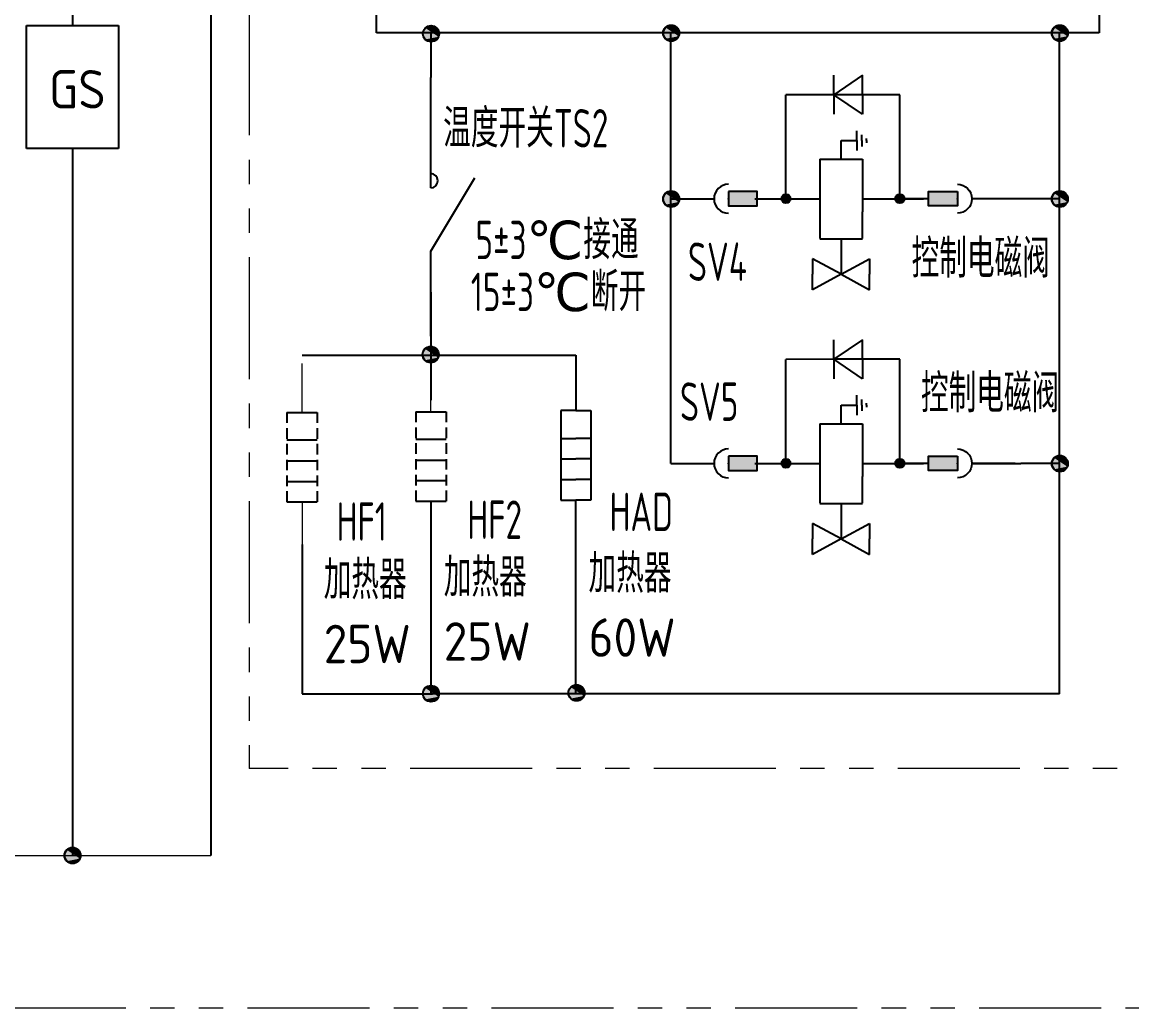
# Model space of a CAD drawing. Header units: millimetres. Extents: x 0 to 840, y 0 to 594.
# Drawn here: x 557.3 to 701.8, y 134.1 to 262.4 of the extents above; entities that cross this region are included whole.
import ezdxf

# ---------------------------------------------------------------- set-up
doc = ezdxf.new("R2010")
doc.units = ezdxf.units.MM
for name, pattern in [('CENTER2', [12, 7, -1, 1, -1, 1, -1]), ('HIDDEN', [9.525, 6.35, -3.175]), ('PHANTOM2', [31.75, 15.875, -3.175, 3.175, -3.175, 3.175, -3.175]), ('虚线', [2, 1, -1])]:
    doc.linetypes.add(name, pattern=pattern)
for name, color, linetype, lineweight in [('BLK_0.5mm^2', 7, 'Continuous', 18), ('双点划线', 6, 'CENTER2', 18), ('尺寸线层', 3, 'Continuous', 13), ('虚线', 2, 'HIDDEN', 18), ('虚线层', 6, '虚线', 13)]:
    doc.layers.add(name, color=color, linetype=linetype, lineweight=lineweight)
doc.styles.add('工程字', font='gbenor.shx', dxfattribs={"bigfont": 'gbcbig.shx'})
doc.styles.add('标准', font='isoct2.shx')
doc.styles.add('海泰标注样式', font='isocp.shx', dxfattribs={"width": 0.7, "bigfont": 'gbcbig.shx'})

# ---------------------------------------------------------------- blocks, each defined once
blk = doc.blocks.new('gwae')
blk.add_hatch(color=256).paths.add_polyline_path([(413.18, 275.01), (413.18, 278.76), (411.3, 278.76), (411.3, 275.01)], flags=0)
for p, q in [((412.24, 286.26), (412.24, 280.64)), ((412.24, 275.01), (412.24, 271.26))]:
    blk.add_line(p, q)
blk.add_lwpolyline([(413.18, 278.76), (411.3, 278.76), (411.3, 275.01), (413.18, 275.01)], close=True)
blk.add_arc((412.24, 278.76), 1.88, 0, 180)
blk.add_point((412.24, 278.76))
blk = doc.blocks.new('rq2e')
at = {"color": 7, "ltscale": 0.416487}
blk.add_line((1065.04, 260.3), (1065.04, 251.87), dxfattribs=at)
at = {"color": 7, "ltscale": 0.007597}
for p, q in [((1064.45, 256.26), (1064.49, 256.48)), ((1064.45, 256.26), (1064.49, 256.48)), ((1064.49, 256.03), (1064.45, 256.26)), ((1064.49, 256.03), (1064.45, 256.26)), ((1064.49, 256.48), (1064.62, 256.67)), ((1064.49, 256.48), (1064.62, 256.67)), ((1064.62, 255.84), (1064.49, 256.03)), ((1064.62, 255.84), (1064.49, 256.03)), ((1064.62, 256.67), (1064.81, 256.8)), ((1064.62, 256.67), (1064.81, 256.8)), ((1064.81, 255.71), (1064.62, 255.84)), ((1064.81, 255.71), (1064.62, 255.84)), ((1064.81, 256.8), (1065.04, 256.85)), ((1064.81, 256.8), (1065.04, 256.85)), ((1065.04, 256.85), (1065.27, 256.8)), ((1065.04, 256.85), (1065.27, 256.8)), ((1065.27, 256.8), (1065.46, 256.67)), ((1065.27, 256.8), (1065.46, 256.67)), ((1065.46, 255.84), (1065.27, 255.71)), ((1065.46, 255.84), (1065.27, 255.71)), ((1065.46, 256.67), (1065.59, 256.48)), ((1065.46, 256.67), (1065.59, 256.48)), ((1065.59, 256.03), (1065.46, 255.84)), ((1065.59, 256.03), (1065.46, 255.84)), ((1065.59, 256.48), (1065.63, 256.26)), ((1065.59, 256.48), (1065.63, 256.26)), ((1065.63, 256.26), (1065.59, 256.03)), ((1065.63, 256.26), (1065.59, 256.03)), ((1065.04, 255.66), (1064.81, 255.71)), ((1065.04, 255.66), (1064.81, 255.71)), ((1065.27, 255.71), (1065.04, 255.66)), ((1065.27, 255.71), (1065.04, 255.66)), ((1064.45, 241.44), (1064.49, 241.66)), ((1064.45, 241.44), (1064.49, 241.66)), ((1064.49, 241.21), (1064.45, 241.44)), ((1064.49, 241.21), (1064.45, 241.44)), ((1064.49, 241.66), (1064.62, 241.85)), ((1064.49, 241.66), (1064.62, 241.85)), ((1064.62, 241.85), (1064.81, 241.98)), ((1064.62, 241.85), (1064.81, 241.98)), ((1064.81, 241.98), (1065.04, 242.03)), ((1064.81, 241.98), (1065.04, 242.03)), ((1065.04, 242.03), (1065.27, 241.98)), ((1065.04, 242.03), (1065.27, 241.98)), ((1065.27, 241.98), (1065.46, 241.85)), ((1065.27, 241.98), (1065.46, 241.85)), ((1065.46, 241.85), (1065.59, 241.66)), ((1065.46, 241.85), (1065.59, 241.66)), ((1065.59, 241.66), (1065.63, 241.44)), ((1065.59, 241.66), (1065.63, 241.44)), ((1065.63, 241.44), (1065.59, 241.21)), ((1065.63, 241.44), (1065.59, 241.21)), ((1064.62, 241.02), (1064.49, 241.21)), ((1064.62, 241.02), (1064.49, 241.21)), ((1064.81, 240.89), (1064.62, 241.02)), ((1064.81, 240.89), (1064.62, 241.02)), ((1065.04, 240.85), (1064.81, 240.89)), ((1065.04, 240.85), (1064.81, 240.89)), ((1065.27, 240.89), (1065.04, 240.85)), ((1065.27, 240.89), (1065.04, 240.85)), ((1065.46, 241.02), (1065.27, 240.89)), ((1065.46, 241.02), (1065.27, 240.89)), ((1065.59, 241.21), (1065.46, 241.02)), ((1065.59, 241.21), (1065.46, 241.02))]:
    blk.add_line(p, q, dxfattribs=at)
at = {"color": 7, "ltscale": 0.445714}
for p, q in [((1065.03, 256.26), (1078.57, 256.26)), ((1065.03, 256.26), (1078.57, 256.26)), ((1065.04, 241.44), (1078.58, 241.44)), ((1065.04, 241.44), (1078.58, 241.44))]:
    blk.add_line(p, q, dxfattribs=at)
at = {"color": 7, "ltscale": 0.204694}
blk.add_line((1078.58, 250.04), (1078.57, 256.26), dxfattribs=at)
blk.add_line((1078.58, 250.04), (1078.57, 256.26), dxfattribs=at)
at = {"color": 7, "ltscale": 0.092843}
for q in [(1053.19, 252.81), (1053.19, 252.81), (1057.23, 252.81), (1057.23, 252.81), (1053.19, 245.38), (1053.19, 245.38), (1057.23, 245.38), (1057.23, 245.38)]:
    blk.add_line((1055.21, 249.09), q, dxfattribs=at)
at = {"color": 7, "ltscale": 0.044268}
for p, q in [((1053.19, 252.81), (1055.21, 252.81)), ((1053.19, 252.81), (1055.21, 252.81)), ((1053.19, 245.38), (1055.21, 245.38)), ((1053.19, 245.38), (1055.21, 245.38))]:
    blk.add_line(p, q, dxfattribs=at)
at = {"color": 7, "ltscale": 0.044269}
for p, q in [((1057.23, 252.81), (1055.21, 252.81)), ((1057.23, 252.81), (1055.21, 252.81)), ((1057.23, 245.38), (1055.21, 245.38)), ((1057.23, 245.38), (1055.21, 245.38))]:
    blk.add_line(p, q, dxfattribs=at)
at = {"color": 7, "ltscale": 0.18267}
for p, q in [((1059.83, 251.87), (1059.83, 246.32)), ((1070.2, 251.87), (1070.2, 246.32))]:
    blk.add_line(p, q, dxfattribs=at)
at = {"color": 7, "ltscale": 0.226511}
for p, q in [((1070.2, 251.87), (1059.88, 251.87)), ((1059.88, 246.32), (1063.32, 246.32)), ((1070.2, 246.32), (1063.32, 246.32)), ((1070.2, 246.32), (1063.32, 246.32))]:
    blk.add_line(p, q, dxfattribs=at)
at = {"color": 7, "ltscale": 0.148438}
for p in [(1076.03, 246.32), (1076.03, 246.32), (1081.13, 246.32), (1081.13, 246.32)]:
    blk.add_line(p, (1078.58, 250.04), dxfattribs=at)
at = {"color": 7, "ltscale": 0.083936}
for p, q in [((1078.58, 250.04), (1076.03, 250.04)), ((1078.58, 250.04), (1076.03, 250.04)), ((1078.58, 250.04), (1081.13, 250.04)), ((1078.58, 250.04), (1081.13, 250.04)), ((1078.58, 246.32), (1076.03, 246.32)), ((1078.58, 246.32), (1076.03, 246.32)), ((1078.58, 246.32), (1081.13, 246.32)), ((1078.58, 246.32), (1081.13, 246.32))]:
    blk.add_line(p, q, dxfattribs=at)
at = {"color": 7, "ltscale": 0.16075}
for q in [(1078.58, 250.04), (1078.58, 246.32)]:
    blk.add_line((1078.58, 241.44), q, dxfattribs=at)
at = {"color": 7, "ltscale": 0.121009}
blk.add_line((1059.83, 249.09), (1055.21, 249.09), dxfattribs=at)
at = {"color": 7, "ltscale": 0.067085}
blk.add_line((1070.2, 249.09), (1072.61, 249.09), dxfattribs=at)
at = {"color": 7, "ltscale": 0.04459}
blk.add_line((1072.61, 249.09), (1072.61, 247.05), dxfattribs=at)
at = {"color": 7, "ltscale": 0.321499}
blk.add_line((1065.04, 246.32), (1065.04, 238.35), dxfattribs=at)
at = {"color": 7, "ltscale": 0.028234}
blk.add_line((1072.61, 247.05), (1071.32, 247.05), dxfattribs=at)
at = {"color": 7, "ltscale": 0.016336}
for q in [(1071.86, 246.37), (1073.35, 246.37)]:
    blk.add_line((1072.61, 246.37), q, dxfattribs=at)
at = {"color": 7, "ltscale": 0.005879}
for q in [(1072.34, 245.77), (1072.88, 245.77)]:
    blk.add_line((1072.61, 245.77), q, dxfattribs=at)
at = {"color": 7, "ltscale": 0.028235}
blk.add_line((1072.61, 247.05), (1073.9, 247.05), dxfattribs=at)
at = {"color": 7}
for centre in [(1065.04, 256.26), (1065.04, 241.44)]:
    blk.add_circle(centre, 0.591, dxfattribs=at)
for points in [[(1065.59, 256.03), (1064.45, 256.26), (1064.62, 256.67), (1064.49, 256.48)], [(1065.59, 256.03), (1064.45, 256.26), (1064.62, 256.67), (1064.49, 256.48)], [(1065.59, 256.03), (1064.62, 255.84), (1064.45, 256.26), (1064.49, 256.03)], [(1065.59, 256.03), (1064.62, 255.84), (1064.45, 256.26), (1064.49, 256.03)], [(1065.59, 256.03), (1064.62, 256.67), (1065.04, 256.85), (1064.81, 256.8)], [(1065.59, 256.03), (1064.62, 256.67), (1065.04, 256.85), (1064.81, 256.8)], [(1065.59, 256.03), (1065.04, 255.66), (1064.62, 255.84), (1064.81, 255.71)], [(1065.59, 256.03), (1065.04, 255.66), (1064.62, 255.84), (1064.81, 255.71)], [(1065.59, 256.03), (1065.04, 256.85), (1065.46, 256.67), (1065.27, 256.8)], [(1065.59, 256.03), (1065.04, 256.85), (1065.46, 256.67), (1065.27, 256.8)], [(1065.59, 256.03), (1065.46, 255.84), (1065.04, 255.66), (1065.27, 255.71)], [(1065.59, 256.03), (1065.46, 255.84), (1065.04, 255.66), (1065.27, 255.71)], [(1065.59, 256.03), (1065.46, 256.67), (1065.63, 256.26), (1065.59, 256.48)], [(1065.59, 256.03), (1065.46, 256.67), (1065.63, 256.26), (1065.59, 256.48)], [(1065.59, 241.21), (1064.45, 241.44), (1064.62, 241.85), (1064.49, 241.66)], [(1065.59, 241.21), (1064.45, 241.44), (1064.62, 241.85), (1064.49, 241.66)], [(1065.59, 241.21), (1064.62, 241.02), (1064.45, 241.44), (1064.49, 241.21)], [(1065.59, 241.21), (1064.62, 241.02), (1064.45, 241.44), (1064.49, 241.21)], [(1065.59, 241.21), (1064.62, 241.85), (1065.04, 242.03), (1064.81, 241.98)], [(1065.59, 241.21), (1064.62, 241.85), (1065.04, 242.03), (1064.81, 241.98)], [(1065.59, 241.21), (1065.04, 242.03), (1065.46, 241.85), (1065.27, 241.98)], [(1065.59, 241.21), (1065.04, 242.03), (1065.46, 241.85), (1065.27, 241.98)], [(1065.59, 241.21), (1065.46, 241.85), (1065.63, 241.44), (1065.59, 241.66)], [(1065.59, 241.21), (1065.46, 241.85), (1065.63, 241.44), (1065.59, 241.66)], [(1065.59, 241.21), (1065.04, 240.85), (1064.62, 241.02), (1064.81, 240.89)], [(1065.59, 241.21), (1065.04, 240.85), (1064.62, 241.02), (1064.81, 240.89)], [(1065.59, 241.21), (1065.46, 241.02), (1065.04, 240.85), (1065.27, 240.89)], [(1065.59, 241.21), (1065.46, 241.02), (1065.04, 240.85), (1065.27, 240.89)]]:
    blk.add_solid(points, dxfattribs=at)
blk = doc.blocks.new('tgsef')
blk.add_line((948.94, -409.05), (948.94, -394.67))
at = {"color": 7, "ltscale": 0.287133}
blk.add_line((948.94, -417.26), (954.7, -407.73), dxfattribs=at)
at = {"color": 7}
blk.add_line((948.94, -428.35), (948.94, -417.26), dxfattribs=at)
blk.add_arc((948.94, -408.11), 0.938, 270, 90)

msp = doc.modelspace()

# ---------------------------------------------------------------- linework, layer by layer
for p, q in [((563.89423, 328.36177), (563.89423, 261.98232)), ((581.92148, 313.69608), (581.92148, 153.96874)), ((603.46729, 261.02646), (603.46729, 277.32629)), ((697.5815, 277.32629), (697.5815, 261.02646)), ((557.89479, 245.9838), (557.89479, 261.98232)), ((557.89479, 261.98232), (569.89368, 261.98232)), ((569.89368, 261.98232), (569.89368, 245.9838)), ((697.5815, 261.02646), (603.46729, 261.02646)), ((610.53737, 261.02646), (610.53737, 255.22764)), ((641.80293, 239.44286), (641.80293, 260.94952)), ((692.41808, 174.98981), (692.41808, 261.02646)), ((569.89368, 245.9838), (557.89479, 245.9838)), ((563.89423, 245.9838), (563.89423, 153.96874)), ((692.41808, 239.44286), (686.62203, 239.44286)), ((610.53737, 227.26939), (610.53737, 213.23926)), ((593.78076, 219.07588), (629.44569, 219.07588)), ((629.44569, 219.07588), (629.44569, 211.87873)), ((680.99703, 205.0057), (687.39345, 205.0057)), ((692.41808, 205.0057), (687.39345, 205.0057)), ((610.53737, 200.03863), (610.53737, 174.98981)), ((629.44569, 174.98981), (629.44569, 200.2343)), ((593.78076, 194.43066), (593.78076, 187.35612)), ((593.78076, 187.35612), (593.78076, 174.98981)), ((593.78076, 174.98981), (610.76407, 174.98981)), ((692.41808, 174.98981), (610.76407, 174.98981))]:
    msp.add_line(p, q)
at = {"color": 7, "ltscale": 0.007597}
for p, q in [((609.61033, 261.32376), (609.83825, 261.66484)), ((609.61033, 261.32376), (609.83825, 261.66484)), ((609.83825, 261.66484), (610.17933, 261.89275)), ((609.83825, 261.66484), (610.17933, 261.89275)), ((610.17933, 261.89275), (610.58168, 261.97278)), ((610.17933, 261.89275), (610.58168, 261.97278)), ((610.58168, 261.97278), (610.98402, 261.89275)), ((610.58168, 261.97278), (610.98402, 261.89275)), ((610.98402, 261.89275), (611.32511, 261.66484)), ((610.98402, 261.89275), (611.32511, 261.66484)), ((611.32511, 261.66484), (611.55302, 261.32376)), ((611.32511, 261.66484), (611.55302, 261.32376)), ((640.87589, 261.4007), (641.1038, 261.74178)), ((640.87589, 261.4007), (641.1038, 261.74178)), ((641.1038, 261.74178), (641.44488, 261.9697)), ((641.1038, 261.74178), (641.44488, 261.9697)), ((641.44488, 261.9697), (641.84723, 262.04972)), ((641.44488, 261.9697), (641.84723, 262.04972)), ((641.84723, 262.04972), (642.24958, 261.9697)), ((641.84723, 262.04972), (642.24958, 261.9697)), ((642.24958, 261.9697), (642.59066, 261.74178)), ((642.24958, 261.9697), (642.59066, 261.74178)), ((642.59066, 261.74178), (642.81857, 261.4007)), ((642.59066, 261.74178), (642.81857, 261.4007)), ((691.49104, 261.4007), (691.71895, 261.74178)), ((691.49104, 261.4007), (691.71895, 261.74178)), ((691.71895, 261.74178), (692.06003, 261.9697)), ((691.71895, 261.74178), (692.06003, 261.9697)), ((692.06003, 261.9697), (692.46238, 262.04972)), ((692.06003, 261.9697), (692.46238, 262.04972)), ((692.46238, 262.04972), (692.86473, 261.9697)), ((692.46238, 262.04972), (692.86473, 261.9697)), ((692.86473, 261.9697), (693.20581, 261.74178)), ((692.86473, 261.9697), (693.20581, 261.74178)), ((693.20581, 261.74178), (693.43372, 261.4007)), ((693.20581, 261.74178), (693.43372, 261.4007)), ((609.53029, 260.92141), (609.61033, 261.32376)), ((609.53029, 260.92141), (609.61033, 261.32376)), ((609.61033, 260.51907), (609.53029, 260.92141)), ((609.61033, 260.51907), (609.53029, 260.92141)), ((609.83825, 260.17797), (609.61033, 260.51907)), ((609.83825, 260.17797), (609.61033, 260.51907)), ((610.17933, 259.95007), (609.83825, 260.17797)), ((610.17933, 259.95007), (609.83825, 260.17797)), ((611.32511, 260.17797), (610.98402, 259.95007)), ((611.32511, 260.17797), (610.98402, 259.95007)), ((611.55302, 260.51907), (611.32511, 260.17797)), ((611.55302, 260.51907), (611.32511, 260.17797)), ((611.55302, 261.32376), (611.63307, 260.92141)), ((611.55302, 261.32376), (611.63307, 260.92141)), ((611.63307, 260.92141), (611.55302, 260.51907)), ((611.63307, 260.92141), (611.55302, 260.51907)), ((640.79584, 260.99835), (640.87589, 261.4007)), ((640.79584, 260.99835), (640.87589, 261.4007)), ((640.87589, 260.59601), (640.79584, 260.99835)), ((640.87589, 260.59601), (640.79584, 260.99835)), ((641.1038, 260.25491), (640.87589, 260.59601)), ((641.1038, 260.25491), (640.87589, 260.59601)), ((641.44488, 260.02701), (641.1038, 260.25491)), ((641.44488, 260.02701), (641.1038, 260.25491)), ((642.59066, 260.25491), (642.24958, 260.02701)), ((642.59066, 260.25491), (642.24958, 260.02701)), ((642.81857, 260.59601), (642.59066, 260.25491)), ((642.81857, 260.59601), (642.59066, 260.25491)), ((642.81857, 261.4007), (642.89862, 260.99835)), ((642.81857, 261.4007), (642.89862, 260.99835)), ((642.89862, 260.99835), (642.81857, 260.59601)), ((642.89862, 260.99835), (642.81857, 260.59601)), ((691.41099, 260.99835), (691.49104, 261.4007)), ((691.41099, 260.99835), (691.49104, 261.4007)), ((691.49104, 260.59601), (691.41099, 260.99835)), ((691.49104, 260.59601), (691.41099, 260.99835)), ((691.71895, 260.25491), (691.49104, 260.59601)), ((691.71895, 260.25491), (691.49104, 260.59601)), ((692.06003, 260.02701), (691.71895, 260.25491)), ((692.06003, 260.02701), (691.71895, 260.25491)), ((693.20581, 260.25491), (692.86473, 260.02701)), ((693.20581, 260.25491), (692.86473, 260.02701)), ((693.43372, 260.59601), (693.20581, 260.25491)), ((693.43372, 260.59601), (693.20581, 260.25491)), ((693.43372, 261.4007), (693.51377, 260.99835)), ((693.43372, 261.4007), (693.51377, 260.99835)), ((693.51377, 260.99835), (693.43372, 260.59601)), ((693.51377, 260.99835), (693.43372, 260.59601)), ((610.58168, 259.87003), (610.17933, 259.95007)), ((610.58168, 259.87003), (610.17933, 259.95007)), ((610.98402, 259.95007), (610.58168, 259.87003)), ((610.98402, 259.95007), (610.58168, 259.87003)), ((641.84723, 259.94697), (641.44488, 260.02701)), ((641.84723, 259.94697), (641.44488, 260.02701)), ((642.24958, 260.02701), (641.84723, 259.94697)), ((642.24958, 260.02701), (641.84723, 259.94697)), ((692.46238, 259.94697), (692.06003, 260.02701)), ((692.46238, 259.94697), (692.06003, 260.02701)), ((692.86473, 260.02701), (692.46238, 259.94697)), ((692.86473, 260.02701), (692.46238, 259.94697)), ((640.87589, 239.8171), (641.1038, 240.15818)), ((640.87589, 239.8171), (641.1038, 240.15818)), ((641.1038, 240.15818), (641.44488, 240.3861)), ((641.1038, 240.15818), (641.44488, 240.3861)), ((641.44488, 240.3861), (641.84723, 240.46612)), ((641.44488, 240.3861), (641.84723, 240.46612)), ((641.84723, 240.46612), (642.24958, 240.3861)), ((641.84723, 240.46612), (642.24958, 240.3861)), ((642.24958, 240.3861), (642.59066, 240.15818)), ((642.24958, 240.3861), (642.59066, 240.15818)), ((642.59066, 240.15818), (642.81857, 239.8171)), ((642.59066, 240.15818), (642.81857, 239.8171)), ((691.49104, 239.8171), (691.71895, 240.15818)), ((691.49104, 239.8171), (691.71895, 240.15818)), ((691.71895, 240.15818), (692.06003, 240.3861)), ((691.71895, 240.15818), (692.06003, 240.3861)), ((692.06003, 240.3861), (692.46238, 240.46612)), ((692.06003, 240.3861), (692.46238, 240.46612)), ((692.46238, 240.46612), (692.86473, 240.3861)), ((692.46238, 240.46612), (692.86473, 240.3861)), ((692.86473, 240.3861), (693.20581, 240.15818)), ((692.86473, 240.3861), (693.20581, 240.15818)), ((693.20581, 240.15818), (693.43372, 239.8171)), ((693.20581, 240.15818), (693.43372, 239.8171)), ((640.79584, 239.41475), (640.87589, 239.8171)), ((640.79584, 239.41475), (640.87589, 239.8171)), ((640.87589, 239.01241), (640.79584, 239.41475)), ((640.87589, 239.01241), (640.79584, 239.41475)), ((641.1038, 238.67131), (640.87589, 239.01241)), ((641.1038, 238.67131), (640.87589, 239.01241)), ((641.44488, 238.44341), (641.1038, 238.67131)), ((641.44488, 238.44341), (641.1038, 238.67131)), ((641.84723, 238.36337), (641.44488, 238.44341)), ((641.84723, 238.36337), (641.44488, 238.44341)), ((642.24958, 238.44341), (641.84723, 238.36337)), ((642.24958, 238.44341), (641.84723, 238.36337)), ((642.59066, 238.67131), (642.24958, 238.44341)), ((642.59066, 238.67131), (642.24958, 238.44341)), ((642.81857, 239.01241), (642.59066, 238.67131)), ((642.81857, 239.01241), (642.59066, 238.67131)), ((642.81857, 239.8171), (642.89862, 239.41475)), ((642.81857, 239.8171), (642.89862, 239.41475)), ((642.89862, 239.41475), (642.81857, 239.01241)), ((642.89862, 239.41475), (642.81857, 239.01241)), ((691.41099, 239.41475), (691.49104, 239.8171)), ((691.41099, 239.41475), (691.49104, 239.8171)), ((691.49104, 239.01241), (691.41099, 239.41475)), ((691.49104, 239.01241), (691.41099, 239.41475)), ((691.71895, 238.67131), (691.49104, 239.01241)), ((691.71895, 238.67131), (691.49104, 239.01241)), ((692.06003, 238.44341), (691.71895, 238.67131)), ((692.06003, 238.44341), (691.71895, 238.67131)), ((692.46238, 238.36337), (692.06003, 238.44341)), ((692.46238, 238.36337), (692.06003, 238.44341)), ((692.86473, 238.44341), (692.46238, 238.36337)), ((692.86473, 238.44341), (692.46238, 238.36337)), ((693.20581, 238.67131), (692.86473, 238.44341)), ((693.20581, 238.67131), (692.86473, 238.44341)), ((693.43372, 239.01241), (693.20581, 238.67131)), ((693.43372, 239.01241), (693.20581, 238.67131)), ((693.43372, 239.8171), (693.51377, 239.41475)), ((693.43372, 239.8171), (693.51377, 239.41475)), ((693.51377, 239.41475), (693.43372, 239.01241)), ((693.51377, 239.41475), (693.43372, 239.01241)), ((609.5571, 219.56966), (609.78501, 219.91074)), ((609.5571, 219.56966), (609.78501, 219.91074)), ((609.78501, 219.91074), (610.12609, 220.13865)), ((609.78501, 219.91074), (610.12609, 220.13865)), ((610.12609, 220.13865), (610.52844, 220.21868)), ((610.12609, 220.13865), (610.52844, 220.21868)), ((610.52844, 220.21868), (610.93079, 220.13865)), ((610.52844, 220.21868), (610.93079, 220.13865)), ((610.93079, 220.13865), (611.27187, 219.91074)), ((610.93079, 220.13865), (611.27187, 219.91074)), ((611.27187, 219.91074), (611.49978, 219.56966)), ((611.27187, 219.91074), (611.49978, 219.56966)), ((609.47705, 219.16731), (609.5571, 219.56966)), ((609.47705, 219.16731), (609.5571, 219.56966)), ((609.5571, 218.76497), (609.47705, 219.16731)), ((609.5571, 218.76497), (609.47705, 219.16731)), ((609.78501, 218.42387), (609.5571, 218.76497)), ((609.78501, 218.42387), (609.5571, 218.76497)), ((610.12609, 218.19597), (609.78501, 218.42387)), ((610.12609, 218.19597), (609.78501, 218.42387)), ((610.52844, 218.11593), (610.12609, 218.19597)), ((610.52844, 218.11593), (610.12609, 218.19597)), ((610.93079, 218.19597), (610.52844, 218.11593)), ((610.93079, 218.19597), (610.52844, 218.11593)), ((611.27187, 218.42387), (610.93079, 218.19597)), ((611.27187, 218.42387), (610.93079, 218.19597)), ((611.49978, 218.76497), (611.27187, 218.42387)), ((611.49978, 218.76497), (611.27187, 218.42387)), ((611.49978, 219.56966), (611.57983, 219.16731)), ((611.49978, 219.56966), (611.57983, 219.16731)), ((611.57983, 219.16731), (611.49978, 218.76497)), ((611.57983, 219.16731), (611.49978, 218.76497)), ((691.41099, 204.97759), (691.49104, 205.37994)), ((691.41099, 204.97759), (691.49104, 205.37994)), ((691.49104, 205.37994), (691.71895, 205.72102)), ((691.49104, 205.37994), (691.71895, 205.72102)), ((691.71895, 205.72102), (692.06003, 205.94894)), ((691.71895, 205.72102), (692.06003, 205.94894)), ((692.06003, 205.94894), (692.46238, 206.02896)), ((692.06003, 205.94894), (692.46238, 206.02896)), ((692.46238, 206.02896), (692.86473, 205.94894)), ((692.46238, 206.02896), (692.86473, 205.94894)), ((692.86473, 205.94894), (693.20581, 205.72102)), ((692.86473, 205.94894), (693.20581, 205.72102)), ((693.20581, 205.72102), (693.43372, 205.37994)), ((693.20581, 205.72102), (693.43372, 205.37994)), ((693.43372, 205.37994), (693.51377, 204.97759)), ((693.43372, 205.37994), (693.51377, 204.97759)), ((691.49104, 204.57525), (691.41099, 204.97759)), ((691.49104, 204.57525), (691.41099, 204.97759)), ((691.71895, 204.23415), (691.49104, 204.57525)), ((691.71895, 204.23415), (691.49104, 204.57525)), ((692.06003, 204.00625), (691.71895, 204.23415)), ((692.06003, 204.00625), (691.71895, 204.23415)), ((692.46238, 203.92621), (692.06003, 204.00625)), ((692.46238, 203.92621), (692.06003, 204.00625)), ((692.86473, 204.00625), (692.46238, 203.92621)), ((692.86473, 204.00625), (692.46238, 203.92621)), ((693.20581, 204.23415), (692.86473, 204.00625)), ((693.20581, 204.23415), (692.86473, 204.00625)), ((693.43372, 204.57525), (693.20581, 204.23415)), ((693.43372, 204.57525), (693.20581, 204.23415)), ((693.51377, 204.97759), (693.43372, 204.57525)), ((693.51377, 204.97759), (693.43372, 204.57525)), ((609.52386, 175.03015), (609.60391, 175.43249)), ((609.52386, 175.03015), (609.60391, 175.43249)), ((609.60391, 174.6278), (609.52386, 175.03015)), ((609.60391, 174.6278), (609.52386, 175.03015)), ((609.60391, 175.43249), (609.83182, 175.77358)), ((609.60391, 175.43249), (609.83182, 175.77358)), ((609.83182, 175.77358), (610.17291, 176.00149)), ((609.83182, 175.77358), (610.17291, 176.00149)), ((610.17291, 176.00149), (610.57525, 176.08152)), ((610.17291, 176.00149), (610.57525, 176.08152)), ((610.57525, 176.08152), (610.9776, 176.00149)), ((610.57525, 176.08152), (610.9776, 176.00149)), ((610.9776, 176.00149), (611.31869, 175.77358)), ((610.9776, 176.00149), (611.31869, 175.77358)), ((611.31869, 175.77358), (611.5466, 175.43249)), ((611.31869, 175.77358), (611.5466, 175.43249)), ((611.5466, 175.43249), (611.62665, 175.03015)), ((611.5466, 175.43249), (611.62665, 175.03015)), ((611.62665, 175.03015), (611.5466, 174.6278)), ((611.62665, 175.03015), (611.5466, 174.6278)), ((628.4635, 175.13301), (628.54355, 175.53536)), ((628.4635, 175.13301), (628.54355, 175.53536)), ((628.54355, 174.73066), (628.4635, 175.13301)), ((628.54355, 174.73066), (628.4635, 175.13301)), ((628.54355, 175.53536), (628.77146, 175.87644)), ((628.54355, 175.53536), (628.77146, 175.87644)), ((628.77146, 175.87644), (629.11254, 176.10435)), ((628.77146, 175.87644), (629.11254, 176.10435)), ((629.11254, 176.10435), (629.51489, 176.18438)), ((629.11254, 176.10435), (629.51489, 176.18438)), ((629.51489, 176.18438), (629.91724, 176.10435)), ((629.51489, 176.18438), (629.91724, 176.10435)), ((629.91724, 176.10435), (630.25832, 175.87644)), ((629.91724, 176.10435), (630.25832, 175.87644)), ((630.25832, 175.87644), (630.48623, 175.53536)), ((630.25832, 175.87644), (630.48623, 175.53536)), ((630.48623, 175.53536), (630.56628, 175.13301)), ((630.48623, 175.53536), (630.56628, 175.13301)), ((630.56628, 175.13301), (630.48623, 174.73066)), ((630.56628, 175.13301), (630.48623, 174.73066)), ((609.83182, 174.28671), (609.60391, 174.6278)), ((609.83182, 174.28671), (609.60391, 174.6278)), ((610.17291, 174.0588), (609.83182, 174.28671)), ((610.17291, 174.0588), (609.83182, 174.28671)), ((610.57525, 173.97877), (610.17291, 174.0588)), ((610.57525, 173.97877), (610.17291, 174.0588)), ((610.9776, 174.0588), (610.57525, 173.97877)), ((610.9776, 174.0588), (610.57525, 173.97877)), ((611.31869, 174.28671), (610.9776, 174.0588)), ((611.31869, 174.28671), (610.9776, 174.0588)), ((611.5466, 174.6278), (611.31869, 174.28671)), ((611.5466, 174.6278), (611.31869, 174.28671)), ((628.77146, 174.38957), (628.54355, 174.73066)), ((628.77146, 174.38957), (628.54355, 174.73066)), ((629.11254, 174.16167), (628.77146, 174.38957)), ((629.11254, 174.16167), (628.77146, 174.38957)), ((629.51489, 174.08163), (629.11254, 174.16167)), ((629.51489, 174.08163), (629.11254, 174.16167)), ((629.91724, 174.16167), (629.51489, 174.08163)), ((629.91724, 174.16167), (629.51489, 174.08163)), ((630.25832, 174.38957), (629.91724, 174.16167)), ((630.25832, 174.38957), (629.91724, 174.16167)), ((630.48623, 174.73066), (630.25832, 174.38957)), ((630.48623, 174.73066), (630.25832, 174.38957)), ((562.92289, 154.3721), (563.1508, 154.71318)), ((562.92289, 154.3721), (563.1508, 154.71318)), ((563.1508, 154.71318), (563.49189, 154.94109)), ((563.1508, 154.71318), (563.49189, 154.94109)), ((563.49189, 154.94109), (563.89423, 155.02112)), ((563.49189, 154.94109), (563.89423, 155.02112)), ((563.89423, 155.02112), (564.29658, 154.94109)), ((563.89423, 155.02112), (564.29658, 154.94109)), ((564.29658, 154.94109), (564.63766, 154.71318)), ((564.29658, 154.94109), (564.63766, 154.71318)), ((564.63766, 154.71318), (564.86558, 154.3721)), ((564.63766, 154.71318), (564.86558, 154.3721)), ((562.84284, 153.96975), (562.92289, 154.3721)), ((562.84284, 153.96975), (562.92289, 154.3721)), ((562.92289, 153.5674), (562.84284, 153.96975)), ((562.92289, 153.5674), (562.84284, 153.96975)), ((563.1508, 153.22632), (562.92289, 153.5674)), ((563.1508, 153.22632), (562.92289, 153.5674)), ((563.49189, 152.99841), (563.1508, 153.22632)), ((563.49189, 152.99841), (563.1508, 153.22632)), ((564.63766, 153.22632), (564.29658, 152.99841)), ((564.63766, 153.22632), (564.29658, 152.99841)), ((564.86558, 153.5674), (564.63766, 153.22632)), ((564.86558, 153.5674), (564.63766, 153.22632)), ((564.86558, 154.3721), (564.94562, 153.96975)), ((564.86558, 154.3721), (564.94562, 153.96975)), ((564.94562, 153.96975), (564.86558, 153.5674)), ((564.94562, 153.96975), (564.86558, 153.5674)), ((563.89423, 152.91838), (563.49189, 152.99841)), ((563.89423, 152.91838), (563.49189, 152.99841)), ((564.29658, 152.99841), (563.89423, 152.91838)), ((564.29658, 152.99841), (563.89423, 152.91838))]:
    msp.add_line(p, q, dxfattribs=at)
at = {"color": 7}
msp.add_line((641.80293, 205.0057), (641.80293, 239.44286), dxfattribs=at)
at = {"color": 7, "linetype": 'HIDDEN', "ltscale": 0.215638}
for p, q in [((591.82242, 211.63824), (591.82242, 199.99381)), ((595.7391, 211.63824), (595.7391, 199.99381)), ((608.61364, 211.72815), (608.61364, 200.08372)), ((612.53032, 211.72815), (612.53032, 200.08372))]:
    msp.add_line(p, q, dxfattribs=at)
at = {"color": 0, "linetype": 'HIDDEN'}
for p, q in [((591.82242, 211.63824), (595.7391, 211.63824)), ((608.61364, 211.72815), (612.53032, 211.72815)), ((612.53032, 208.09595), (608.60793, 208.09595)), ((595.7391, 208.00604), (591.81671, 208.00604)), ((591.82242, 205.33529), (595.7391, 205.33529)), ((608.61364, 205.4252), (612.53032, 205.4252)), ((591.82242, 202.66455), (595.7391, 202.66455)), ((608.61364, 202.75446), (612.53032, 202.75446)), ((591.82242, 199.99381), (595.7391, 199.99381)), ((608.61364, 200.08372), (612.53032, 200.08372))]:
    msp.add_line(p, q, dxfattribs=at)
at = {"color": 7, "ltscale": 0.036266}
for p, q in [((629.44569, 211.87873), (627.48735, 211.87873)), ((629.44569, 211.87873), (631.40404, 211.87873)), ((627.48735, 208.24653), (629.44569, 208.24653)), ((631.40404, 208.24653), (629.44569, 208.24653)), ((627.48735, 205.57578), (629.44569, 205.57578)), ((631.40404, 205.57578), (629.44569, 205.57578)), ((627.48735, 202.90504), (629.44569, 202.90504)), ((631.40404, 202.90504), (629.44569, 202.90504)), ((627.48735, 200.2343), (629.44569, 200.2343)), ((631.40404, 200.2343), (629.44569, 200.2343))]:
    msp.add_line(p, q, dxfattribs=at)
at = {"color": 7, "ltscale": 0.215638}
for p, q in [((627.48735, 211.87873), (627.48735, 200.2343)), ((631.40404, 211.87873), (631.40404, 200.2343))]:
    msp.add_line(p, q, dxfattribs=at)
at = {"color": 7}
for centre in [(610.58168, 260.92141), (641.84723, 260.99835), (692.46238, 260.99835), (641.84723, 239.41475), (692.46238, 239.41475), (610.52844, 219.16731), (692.46238, 204.97759), (610.57525, 175.03015), (629.51489, 175.13301), (563.89423, 153.96975)]:
    msp.add_circle(centre, 1.05137, dxfattribs=at)
for points in [[(611.55302, 260.51907), (609.53029, 260.92141), (609.83825, 261.66484), (609.61033, 261.32376)], [(611.55302, 260.51907), (609.53029, 260.92141), (609.83825, 261.66484), (609.61033, 261.32376)], [(611.55302, 260.51907), (609.83825, 261.66484), (610.58168, 261.97278), (610.17933, 261.89275)], [(611.55302, 260.51907), (609.83825, 261.66484), (610.58168, 261.97278), (610.17933, 261.89275)], [(611.55302, 260.51907), (610.58168, 261.97278), (611.32511, 261.66484), (610.98402, 261.89275)], [(611.55302, 260.51907), (610.58168, 261.97278), (611.32511, 261.66484), (610.98402, 261.89275)], [(611.55302, 260.51907), (611.32511, 261.66484), (611.63307, 260.92141), (611.55302, 261.32376)], [(611.55302, 260.51907), (611.32511, 261.66484), (611.63307, 260.92141), (611.55302, 261.32376)], [(642.81857, 260.59601), (640.79584, 260.99835), (641.1038, 261.74178), (640.87589, 261.4007)], [(642.81857, 260.59601), (640.79584, 260.99835), (641.1038, 261.74178), (640.87589, 261.4007)], [(642.81857, 260.59601), (641.1038, 261.74178), (641.84723, 262.04972), (641.44488, 261.9697)], [(642.81857, 260.59601), (641.1038, 261.74178), (641.84723, 262.04972), (641.44488, 261.9697)], [(642.81857, 260.59601), (641.84723, 262.04972), (642.59066, 261.74178), (642.24958, 261.9697)], [(642.81857, 260.59601), (641.84723, 262.04972), (642.59066, 261.74178), (642.24958, 261.9697)], [(642.81857, 260.59601), (642.59066, 261.74178), (642.89862, 260.99835), (642.81857, 261.4007)], [(642.81857, 260.59601), (642.59066, 261.74178), (642.89862, 260.99835), (642.81857, 261.4007)], [(693.43372, 260.59601), (691.41099, 260.99835), (691.71895, 261.74178), (691.49104, 261.4007)], [(693.43372, 260.59601), (691.41099, 260.99835), (691.71895, 261.74178), (691.49104, 261.4007)], [(693.43372, 260.59601), (691.71895, 261.74178), (692.46238, 262.04972), (692.06003, 261.9697)], [(693.43372, 260.59601), (691.71895, 261.74178), (692.46238, 262.04972), (692.06003, 261.9697)], [(693.43372, 260.59601), (692.46238, 262.04972), (693.20581, 261.74178), (692.86473, 261.9697)], [(693.43372, 260.59601), (692.46238, 262.04972), (693.20581, 261.74178), (692.86473, 261.9697)], [(693.43372, 260.59601), (693.20581, 261.74178), (693.51377, 260.99835), (693.43372, 261.4007)], [(693.43372, 260.59601), (693.20581, 261.74178), (693.51377, 260.99835), (693.43372, 261.4007)], [(611.55302, 260.51907), (609.83825, 260.17797), (609.53029, 260.92141), (609.61033, 260.51907)], [(611.55302, 260.51907), (609.83825, 260.17797), (609.53029, 260.92141), (609.61033, 260.51907)], [(611.55302, 260.51907), (610.58168, 259.87003), (609.83825, 260.17797), (610.17933, 259.95007)], [(611.55302, 260.51907), (610.58168, 259.87003), (609.83825, 260.17797), (610.17933, 259.95007)], [(611.55302, 260.51907), (611.32511, 260.17797), (610.58168, 259.87003), (610.98402, 259.95007)], [(611.55302, 260.51907), (611.32511, 260.17797), (610.58168, 259.87003), (610.98402, 259.95007)], [(642.81857, 260.59601), (641.1038, 260.25491), (640.79584, 260.99835), (640.87589, 260.59601)], [(642.81857, 260.59601), (641.1038, 260.25491), (640.79584, 260.99835), (640.87589, 260.59601)], [(642.81857, 260.59601), (641.84723, 259.94697), (641.1038, 260.25491), (641.44488, 260.02701)], [(642.81857, 260.59601), (641.84723, 259.94697), (641.1038, 260.25491), (641.44488, 260.02701)], [(642.81857, 260.59601), (642.59066, 260.25491), (641.84723, 259.94697), (642.24958, 260.02701)], [(642.81857, 260.59601), (642.59066, 260.25491), (641.84723, 259.94697), (642.24958, 260.02701)], [(693.43372, 260.59601), (691.71895, 260.25491), (691.41099, 260.99835), (691.49104, 260.59601)], [(693.43372, 260.59601), (691.71895, 260.25491), (691.41099, 260.99835), (691.49104, 260.59601)], [(693.43372, 260.59601), (692.46238, 259.94697), (691.71895, 260.25491), (692.06003, 260.02701)], [(693.43372, 260.59601), (692.46238, 259.94697), (691.71895, 260.25491), (692.06003, 260.02701)], [(693.43372, 260.59601), (693.20581, 260.25491), (692.46238, 259.94697), (692.86473, 260.02701)], [(693.43372, 260.59601), (693.20581, 260.25491), (692.46238, 259.94697), (692.86473, 260.02701)], [(642.81857, 239.01241), (640.79584, 239.41475), (641.1038, 240.15818), (640.87589, 239.8171)], [(642.81857, 239.01241), (640.79584, 239.41475), (641.1038, 240.15818), (640.87589, 239.8171)], [(642.81857, 239.01241), (641.1038, 240.15818), (641.84723, 240.46612), (641.44488, 240.3861)], [(642.81857, 239.01241), (641.1038, 240.15818), (641.84723, 240.46612), (641.44488, 240.3861)], [(642.81857, 239.01241), (641.84723, 240.46612), (642.59066, 240.15818), (642.24958, 240.3861)], [(642.81857, 239.01241), (641.84723, 240.46612), (642.59066, 240.15818), (642.24958, 240.3861)], [(642.81857, 239.01241), (642.59066, 240.15818), (642.89862, 239.41475), (642.81857, 239.8171)], [(642.81857, 239.01241), (642.59066, 240.15818), (642.89862, 239.41475), (642.81857, 239.8171)], [(693.43372, 239.01241), (691.41099, 239.41475), (691.71895, 240.15818), (691.49104, 239.8171)], [(693.43372, 239.01241), (691.41099, 239.41475), (691.71895, 240.15818), (691.49104, 239.8171)], [(693.43372, 239.01241), (691.71895, 240.15818), (692.46238, 240.46612), (692.06003, 240.3861)], [(693.43372, 239.01241), (691.71895, 240.15818), (692.46238, 240.46612), (692.06003, 240.3861)], [(693.43372, 239.01241), (692.46238, 240.46612), (693.20581, 240.15818), (692.86473, 240.3861)], [(693.43372, 239.01241), (692.46238, 240.46612), (693.20581, 240.15818), (692.86473, 240.3861)], [(693.43372, 239.01241), (693.20581, 240.15818), (693.51377, 239.41475), (693.43372, 239.8171)], [(693.43372, 239.01241), (693.20581, 240.15818), (693.51377, 239.41475), (693.43372, 239.8171)], [(642.81857, 239.01241), (641.1038, 238.67131), (640.79584, 239.41475), (640.87589, 239.01241)], [(642.81857, 239.01241), (641.1038, 238.67131), (640.79584, 239.41475), (640.87589, 239.01241)], [(642.81857, 239.01241), (641.84723, 238.36337), (641.1038, 238.67131), (641.44488, 238.44341)], [(642.81857, 239.01241), (641.84723, 238.36337), (641.1038, 238.67131), (641.44488, 238.44341)], [(642.81857, 239.01241), (642.59066, 238.67131), (641.84723, 238.36337), (642.24958, 238.44341)], [(642.81857, 239.01241), (642.59066, 238.67131), (641.84723, 238.36337), (642.24958, 238.44341)], [(693.43372, 239.01241), (691.71895, 238.67131), (691.41099, 239.41475), (691.49104, 239.01241)], [(693.43372, 239.01241), (691.71895, 238.67131), (691.41099, 239.41475), (691.49104, 239.01241)], [(693.43372, 239.01241), (692.46238, 238.36337), (691.71895, 238.67131), (692.06003, 238.44341)], [(693.43372, 239.01241), (692.46238, 238.36337), (691.71895, 238.67131), (692.06003, 238.44341)], [(693.43372, 239.01241), (693.20581, 238.67131), (692.46238, 238.36337), (692.86473, 238.44341)], [(693.43372, 239.01241), (693.20581, 238.67131), (692.46238, 238.36337), (692.86473, 238.44341)], [(611.49978, 218.76497), (609.47705, 219.16731), (609.78501, 219.91074), (609.5571, 219.56966)], [(611.49978, 218.76497), (609.47705, 219.16731), (609.78501, 219.91074), (609.5571, 219.56966)], [(611.49978, 218.76497), (609.78501, 219.91074), (610.52844, 220.21868), (610.12609, 220.13865)], [(611.49978, 218.76497), (609.78501, 219.91074), (610.52844, 220.21868), (610.12609, 220.13865)], [(611.49978, 218.76497), (610.52844, 220.21868), (611.27187, 219.91074), (610.93079, 220.13865)], [(611.49978, 218.76497), (610.52844, 220.21868), (611.27187, 219.91074), (610.93079, 220.13865)], [(611.49978, 218.76497), (611.27187, 219.91074), (611.57983, 219.16731), (611.49978, 219.56966)], [(611.49978, 218.76497), (611.27187, 219.91074), (611.57983, 219.16731), (611.49978, 219.56966)], [(611.49978, 218.76497), (609.78501, 218.42387), (609.47705, 219.16731), (609.5571, 218.76497)], [(611.49978, 218.76497), (609.78501, 218.42387), (609.47705, 219.16731), (609.5571, 218.76497)], [(611.49978, 218.76497), (610.52844, 218.11593), (609.78501, 218.42387), (610.12609, 218.19597)], [(611.49978, 218.76497), (610.52844, 218.11593), (609.78501, 218.42387), (610.12609, 218.19597)], [(611.49978, 218.76497), (611.27187, 218.42387), (610.52844, 218.11593), (610.93079, 218.19597)], [(611.49978, 218.76497), (611.27187, 218.42387), (610.52844, 218.11593), (610.93079, 218.19597)], [(693.43372, 204.57525), (691.41099, 204.97759), (691.71895, 205.72102), (691.49104, 205.37994)], [(693.43372, 204.57525), (691.41099, 204.97759), (691.71895, 205.72102), (691.49104, 205.37994)], [(693.43372, 204.57525), (691.71895, 205.72102), (692.46238, 206.02896), (692.06003, 205.94894)], [(693.43372, 204.57525), (691.71895, 205.72102), (692.46238, 206.02896), (692.06003, 205.94894)], [(693.43372, 204.57525), (692.46238, 206.02896), (693.20581, 205.72102), (692.86473, 205.94894)], [(693.43372, 204.57525), (692.46238, 206.02896), (693.20581, 205.72102), (692.86473, 205.94894)], [(693.43372, 204.57525), (693.20581, 205.72102), (693.51377, 204.97759), (693.43372, 205.37994)], [(693.43372, 204.57525), (693.20581, 205.72102), (693.51377, 204.97759), (693.43372, 205.37994)], [(693.43372, 204.57525), (691.71895, 204.23415), (691.41099, 204.97759), (691.49104, 204.57525)], [(693.43372, 204.57525), (691.71895, 204.23415), (691.41099, 204.97759), (691.49104, 204.57525)], [(693.43372, 204.57525), (692.46238, 203.92621), (691.71895, 204.23415), (692.06003, 204.00625)], [(693.43372, 204.57525), (692.46238, 203.92621), (691.71895, 204.23415), (692.06003, 204.00625)], [(693.43372, 204.57525), (693.20581, 204.23415), (692.46238, 203.92621), (692.86473, 204.00625)], [(693.43372, 204.57525), (693.20581, 204.23415), (692.46238, 203.92621), (692.86473, 204.00625)], [(611.5466, 174.6278), (609.52386, 175.03015), (609.83182, 175.77358), (609.60391, 175.43249)], [(611.5466, 174.6278), (609.52386, 175.03015), (609.83182, 175.77358), (609.60391, 175.43249)], [(611.5466, 174.6278), (609.83182, 174.28671), (609.52386, 175.03015), (609.60391, 174.6278)], [(611.5466, 174.6278), (609.83182, 174.28671), (609.52386, 175.03015), (609.60391, 174.6278)], [(611.5466, 174.6278), (609.83182, 175.77358), (610.57525, 176.08152), (610.17291, 176.00149)], [(611.5466, 174.6278), (609.83182, 175.77358), (610.57525, 176.08152), (610.17291, 176.00149)], [(611.5466, 174.6278), (610.57525, 176.08152), (611.31869, 175.77358), (610.9776, 176.00149)], [(611.5466, 174.6278), (610.57525, 176.08152), (611.31869, 175.77358), (610.9776, 176.00149)], [(611.5466, 174.6278), (611.31869, 175.77358), (611.62665, 175.03015), (611.5466, 175.43249)], [(611.5466, 174.6278), (611.31869, 175.77358), (611.62665, 175.03015), (611.5466, 175.43249)], [(630.48623, 174.73066), (628.4635, 175.13301), (628.77146, 175.87644), (628.54355, 175.53536)], [(630.48623, 174.73066), (628.4635, 175.13301), (628.77146, 175.87644), (628.54355, 175.53536)], [(630.48623, 174.73066), (628.77146, 174.38957), (628.4635, 175.13301), (628.54355, 174.73066)], [(630.48623, 174.73066), (628.77146, 174.38957), (628.4635, 175.13301), (628.54355, 174.73066)], [(630.48623, 174.73066), (628.77146, 175.87644), (629.51489, 176.18438), (629.11254, 176.10435)], [(630.48623, 174.73066), (628.77146, 175.87644), (629.51489, 176.18438), (629.11254, 176.10435)], [(630.48623, 174.73066), (629.51489, 176.18438), (630.25832, 175.87644), (629.91724, 176.10435)], [(630.48623, 174.73066), (629.51489, 176.18438), (630.25832, 175.87644), (629.91724, 176.10435)], [(630.48623, 174.73066), (630.25832, 175.87644), (630.56628, 175.13301), (630.48623, 175.53536)], [(630.48623, 174.73066), (630.25832, 175.87644), (630.56628, 175.13301), (630.48623, 175.53536)], [(611.5466, 174.6278), (610.57525, 173.97877), (609.83182, 174.28671), (610.17291, 174.0588)], [(611.5466, 174.6278), (610.57525, 173.97877), (609.83182, 174.28671), (610.17291, 174.0588)], [(611.5466, 174.6278), (611.31869, 174.28671), (610.57525, 173.97877), (610.9776, 174.0588)], [(611.5466, 174.6278), (611.31869, 174.28671), (610.57525, 173.97877), (610.9776, 174.0588)], [(630.48623, 174.73066), (629.51489, 174.08163), (628.77146, 174.38957), (629.11254, 174.16167)], [(630.48623, 174.73066), (629.51489, 174.08163), (628.77146, 174.38957), (629.11254, 174.16167)], [(630.48623, 174.73066), (630.25832, 174.38957), (629.51489, 174.08163), (629.91724, 174.16167)], [(630.48623, 174.73066), (630.25832, 174.38957), (629.51489, 174.08163), (629.91724, 174.16167)], [(564.86558, 153.5674), (562.84284, 153.96975), (563.1508, 154.71318), (562.92289, 154.3721)], [(564.86558, 153.5674), (562.84284, 153.96975), (563.1508, 154.71318), (562.92289, 154.3721)], [(564.86558, 153.5674), (563.1508, 154.71318), (563.89423, 155.02112), (563.49189, 154.94109)], [(564.86558, 153.5674), (563.1508, 154.71318), (563.89423, 155.02112), (563.49189, 154.94109)], [(564.86558, 153.5674), (563.89423, 155.02112), (564.63766, 154.71318), (564.29658, 154.94109)], [(564.86558, 153.5674), (563.89423, 155.02112), (564.63766, 154.71318), (564.29658, 154.94109)], [(564.86558, 153.5674), (564.63766, 154.71318), (564.94562, 153.96975), (564.86558, 154.3721)], [(564.86558, 153.5674), (564.63766, 154.71318), (564.94562, 153.96975), (564.86558, 154.3721)], [(564.86558, 153.5674), (563.1508, 153.22632), (562.84284, 153.96975), (562.92289, 153.5674)], [(564.86558, 153.5674), (563.1508, 153.22632), (562.84284, 153.96975), (562.92289, 153.5674)], [(564.86558, 153.5674), (563.89423, 152.91838), (563.1508, 153.22632), (563.49189, 152.99841)], [(564.86558, 153.5674), (563.89423, 152.91838), (563.1508, 153.22632), (563.49189, 152.99841)], [(564.86558, 153.5674), (564.63766, 153.22632), (563.89423, 152.91838), (564.29658, 152.99841)], [(564.86558, 153.5674), (564.63766, 153.22632), (563.89423, 152.91838), (564.29658, 152.99841)]]:
    msp.add_solid(points, dxfattribs=at)
at = {"layer": 'BLK_0.5mm^2'}
msp.add_line((149.39529, 153.96874), (581.92148, 153.96874), dxfattribs=at)
at = {"layer": '双点划线', "linetype": 'PHANTOM2'}
for p, q in [((586.91794, 295.32415), (586.91794, 165.28054)), ((782.48221, 165.28054), (586.91794, 165.28054)), ((46.9516, 134.14876), (816.7777, 134.14876))]:
    msp.add_line(p, q, dxfattribs=at)
at = {"layer": '虚线', "color": 0}
for p, q in [((593.78076, 211.63824), (593.78076, 219.07588)), ((610.53737, 211.68306), (610.53737, 215.61149)), ((593.78076, 199.99381), (593.78076, 194.43066)), ((610.53737, 200.03863), (610.53737, 194.47548))]:
    msp.add_line(p, q, dxfattribs=at)

# ---------------------------------------------------------------- block references
msp.add_blockref('tgsef', (-338.40381, 649.89378))
at = {"rotation": 90}
for name, p in [('rq2e', (913.05859, -825.59815)), ('gwae', (928.06554, -172.79961)), ('rq2e', (913.05859, -860.03531)), ('gwae', (928.06554, -207.23677))]:
    msp.add_blockref(name, p, dxfattribs=at)
at = {"xscale": -1, "rotation": 270}
for p in [(400.35941, -172.79961), (400.35941, -207.23677)]:
    msp.add_blockref('gwae', p, dxfattribs=at)

# ---------------------------------------------------------------- texts
at = {"insert": (560.83937, 256.19187), "char_height": 5, "width": 13.5088895, "attachment_point": 1, "line_spacing_factor": 0.99982, "style": '标准'}
msp.add_mtext('{\\Fisocp2,gbcbig|c134;\\C3;GS}', dxfattribs=at)
at = {"insert": (633.82425, 201.20587), "char_height": 5, "width": 4.9298444, "attachment_point": 1}
msp.add_mtext('{\\Fisocp,gbcbig|c134;\\W0.7;\\C3;HAD}', dxfattribs=at)
at = {"layer": 'BLK_0.5mm^2', "char_height": 5, "attachment_point": 1, "line_spacing_factor": 0.99982, "style": '标准'}
for s, insert, width in [('{\\Fisocp2,gbcbig|c134;\\C3;温度开关\\W0.7;TS2}', (612.16106, 251.11542), 26.784438), ('{\\Fisocp2,gbcbig|c134;\\C3;控制电磁阀}', (673.15879, 234.16148), 35.8096004), ('{\\Fisocp2,gbcbig|c134;\\C3;控制电磁阀}', (674.37483, 216.62831), 35.8096004), ('{\\Fisocp2,gbcbig|c134;\\C3;加热器\\P60W}', (631.09432, 193.16326), 35.8096004), ('{\\Fisocp2,gbcbig|c134;\\C3;加热器\\P25W}', (596.60683, 192.33427), 35.8096004), ('{\\Fisocp2,gbcbig|c134;\\C3;加热器\\P25W}', (612.23819, 192.65993), 35.8096004)]:
    msp.add_mtext(s, dxfattribs=dict(at, insert=insert, width=width))
at = {"layer": '尺寸线层', "char_height": 5, "attachment_point": 1}
for s, insert, width, style in [('{\\Fisocp,@extfont2|c134;5}%%P{\\Fisocp,@extfont2|c134;3\\Fisocp2,gbcbig|c134;\\W1;℃接通}', (616.36979, 236.58536), 30.6747771, '海泰标注样式'), ('{\\Fisocp,gbcbig|c134;\\W0.7;SV4}', (644.03174, 233.7476), 17.8760589, '工程字'), ('{\\Fisocp,@extfont2|c134;15}%%P{\\Fisocp,@extfont2|c134;3\\Fisocp2,gbcbig|c134;\\W1;℃断开}', (615.76251, 229.82341), 30.6747771, '海泰标注样式'), ('{\\Fisocp,gbcbig|c134;\\W0.7;SV5}', (642.99433, 215.53947), 17.8760589, '标准')]:
    msp.add_mtext(s, dxfattribs=dict(at, insert=insert, width=width, style=style))
at = {"layer": '虚线层', "char_height": 5, "width": 4.9298444, "attachment_point": 1}
for s, insert in [('{\\Fisocp,gbcbig|c134;\\W0.7;\\C3;HF1}', (598.28626, 199.93762)), ('{\\Fisocp,gbcbig|c134;\\W0.7;\\C3;HF2}', (615.30246, 200.17314))]:
    msp.add_mtext(s, dxfattribs=dict(at, insert=insert))

doc.saveas('drawing.dxf')
